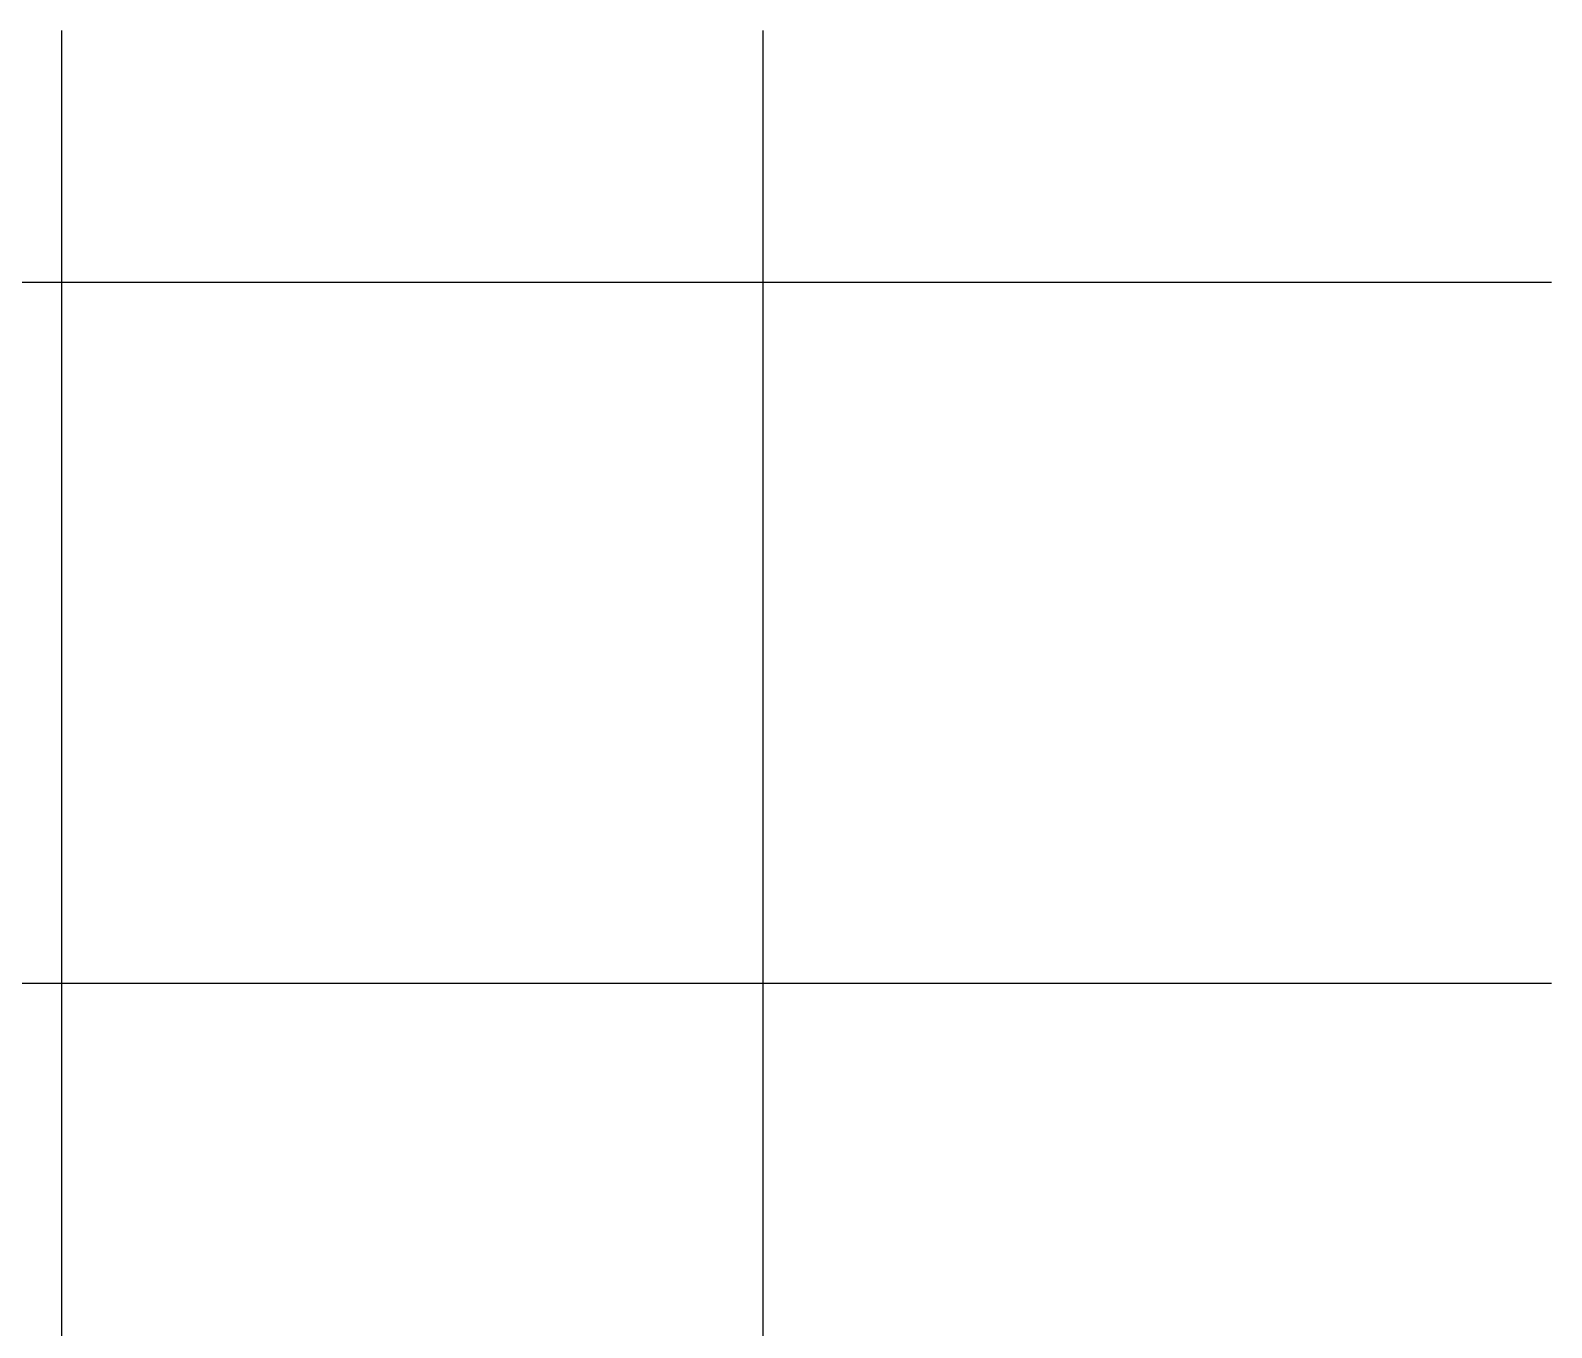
# Model space of a CAD drawing. Header units: feet. Extents: x 568264 to 568503, y 7794314 to 7794548.
# Drawn here: x 568448.9 to 568503.1, y 7794462.7 to 7794509 of the extents above; entities that cross this region are included whole.
import ezdxf

# ---------------------------------------------------------------- set-up
doc = ezdxf.new("R2010")
doc.units = ezdxf.units.FT
doc.header["$MEASUREMENT"] = 0
doc.layers.add('NUIT-MALHA', color=252, linetype='Continuous')

msp = doc.modelspace()

# ---------------------------------------------------------------- linework, layer by layer
at = {"layer": 'NUIT-MALHA'}
for p, q in [((568450, 7794508.983), (568450, 7794314.15)), ((568475, 7794508.983), (568475, 7794314.15)), ((568503.133, 7794475), (568263.778, 7794475))]:
    msp.add_line(p, q, dxfattribs=at)
at = {"layer": 'NUIT-MALHA', "ltscale": 5}
for q in [(568263.778, 7794500), (568334.947, 7794500)]:
    msp.add_line((568503.133, 7794500), q, dxfattribs=at)

doc.saveas('drawing.dxf')
